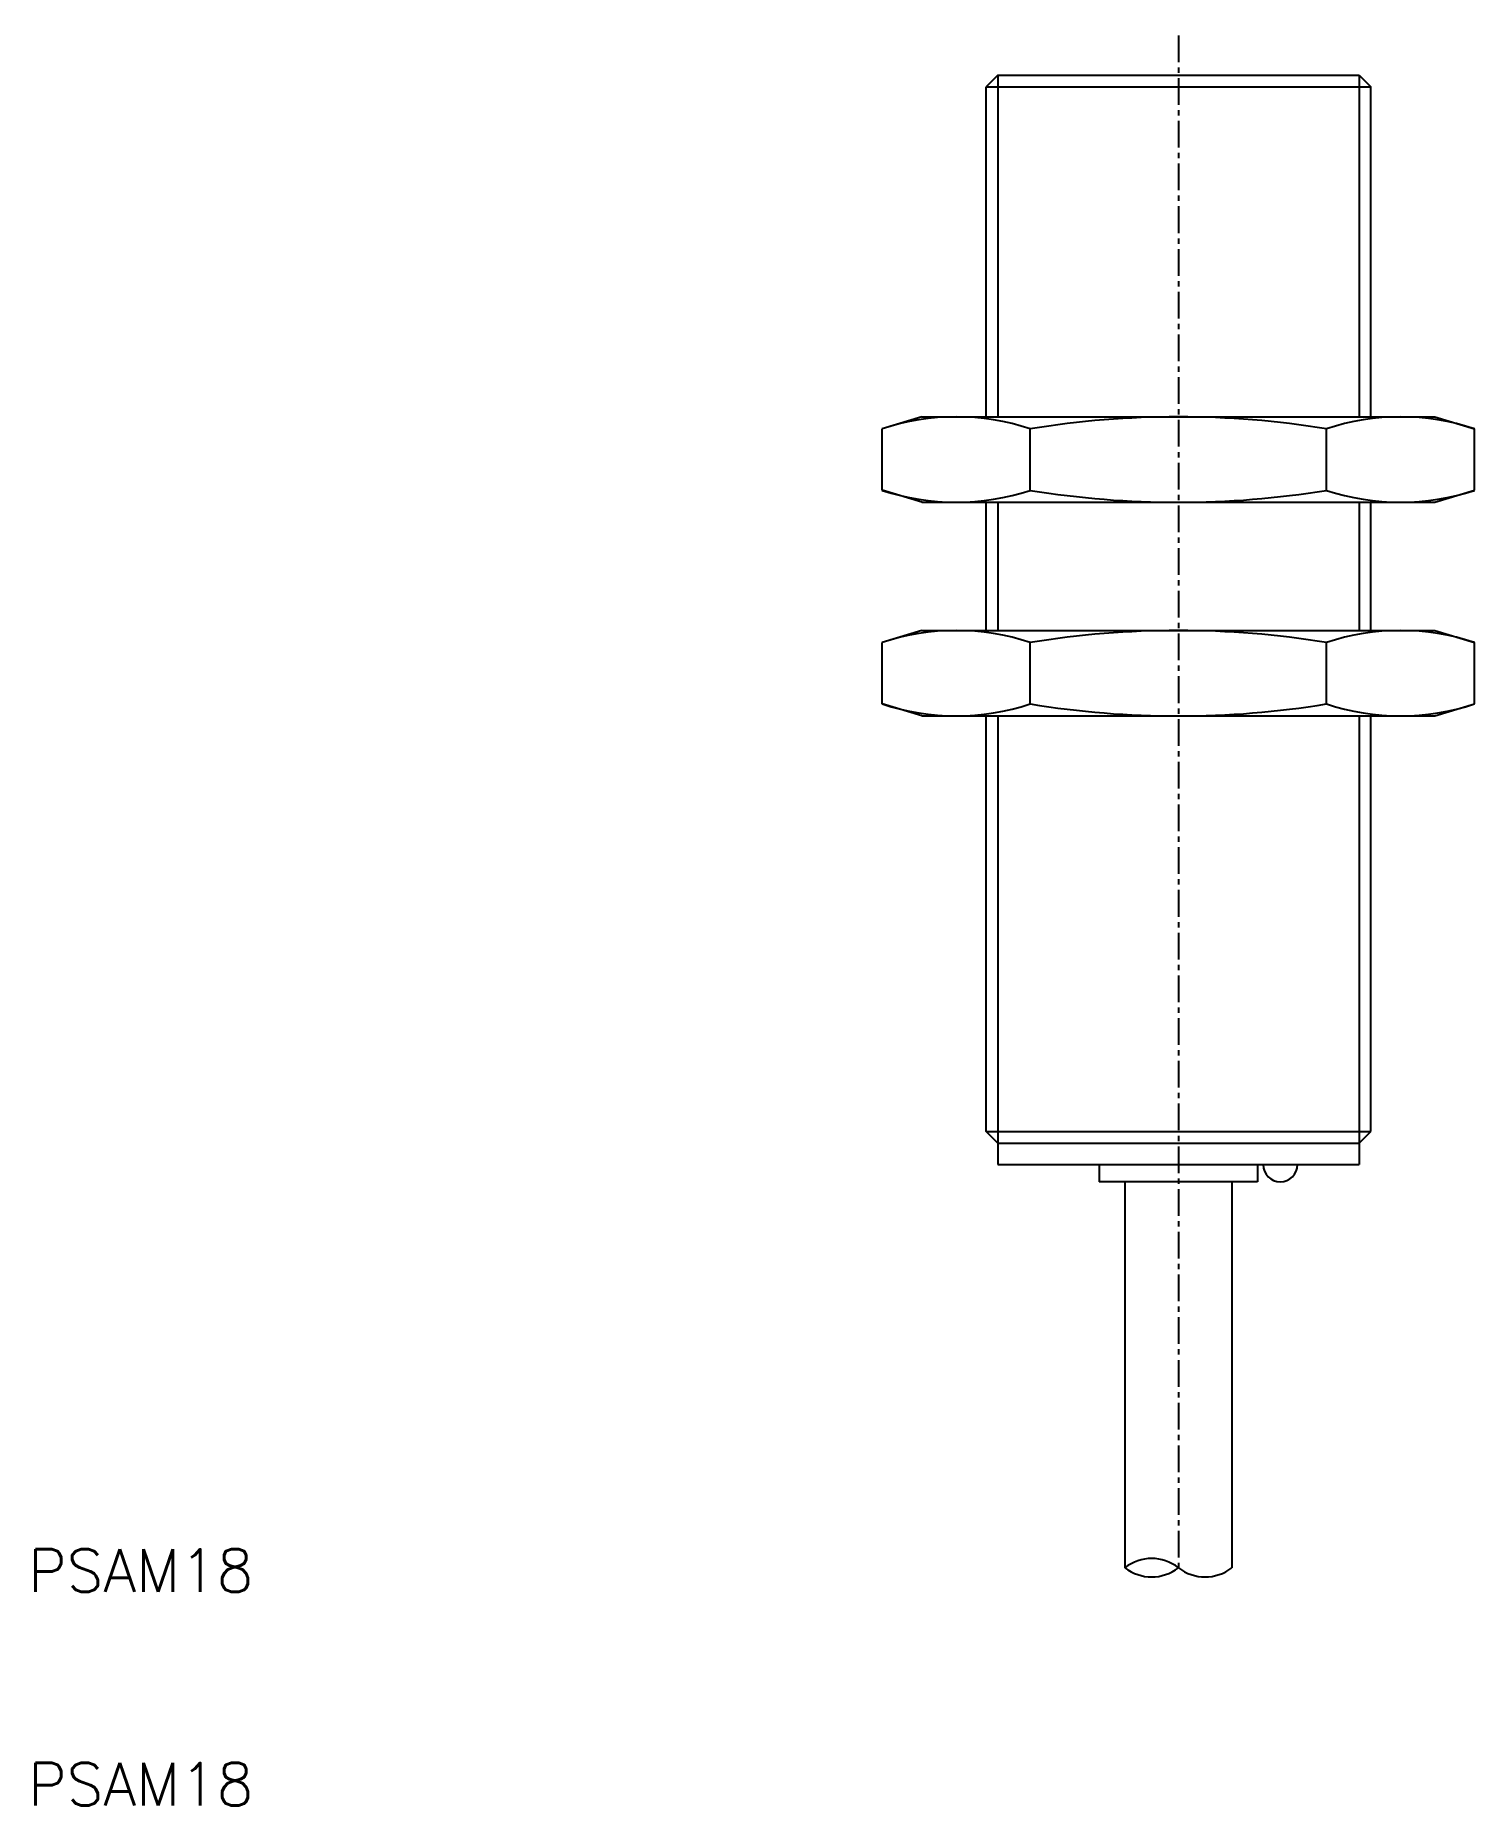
# Model space of a CAD drawing. Extents: x -53.5 to 13.9, y -81 to 1.9.
import ezdxf

# ---------------------------------------------------------------- set-up
doc = ezdxf.new("R2010")
doc.units = 0
doc.linetypes.add('CENTER', pattern=[2, 1.25, -0.25, 0.25, -0.25])
doc.layers.get('0').update_dxf_attribs({"linetype": 'CONTINUOUS'})
doc.layers.add('CENTER', color=1, linetype='CENTER')
doc.styles.get("Standard").update_dxf_attribs({"font": 'txt', "bigfont": 'bigfont.shx'})

msp = doc.modelspace()

# ---------------------------------------------------------------- linework, layer by layer
at = {"color": 7, "linetype": 'CONTINUOUS'}
for p, q in [((-8.45, 0), (-9, -0.55)), ((-8.45, 0), (8.45, 0)), ((8.45, 0), (9, -0.55)), ((-9, -16), (-9, -0.55)), ((-9, -0.55), (9, -0.55)), ((9, -16), (9, -0.55)), ((-12, -16), (-13.856, -16.561)), ((-13.856, -19.439), (-13.856, -16.561)), ((-12, -16), (12, -16)), ((-6.928, -19.439), (-6.928, -16.561)), ((6.928, -19.439), (6.928, -16.561)), ((12, -16), (13.856, -16.561)), ((13.856, -19.439), (13.856, -16.561)), ((-12, -20), (-13.856, -19.439)), ((12, -20), (13.856, -19.439)), ((-12, -20), (12, -20)), ((-9, -26), (-9, -20)), ((9, -26), (9, -20)), ((-12, -26), (-13.856, -26.561)), ((-12, -26), (12, -26)), ((12, -26), (13.856, -26.561)), ((-13.856, -29.439), (-13.856, -26.561)), ((-6.928, -29.439), (-6.928, -26.561)), ((6.928, -29.439), (6.928, -26.561)), ((13.856, -29.439), (13.856, -26.561)), ((-12, -30), (-13.856, -29.439)), ((12, -30), (13.856, -29.439)), ((-12, -30), (12, -30)), ((-9, -49.45), (-9, -30)), ((9, -49.45), (9, -30)), ((-9, -49.45), (9, -49.45)), ((-8.45, -50), (-9, -49.45)), ((-8.45, -49.45), (8.45, -49.45)), ((8.45, -50), (9, -49.45)), ((-8.45, -50), (8.45, -50)), ((-8.45, -50), (-8.45, -51)), ((8.45, -50), (8.45, -51)), ((-8.45, -51), (-3.7, -51)), ((-3.7, -51), (-3.7, -51.8)), ((-3.7, -51), (3.7, -51)), ((3.7, -51), (3.7, -51.8)), ((3.7, -51), (3.966, -51)), ((3.966, -51), (5.566, -51)), ((5.566, -51), (8.45, -51)), ((-2.5, -51.8), (-3.7, -51.8)), ((-2.5, -51.8), (-2.5, -69.868)), ((2.5, -51.8), (-2.5, -51.8)), ((2.5, -51.8), (2.5, -69.868)), ((3.7, -51.8), (2.5, -51.8))]:
    msp.add_line(p, q, dxfattribs=at)
at = {"color": 3, "linetype": 'CONTINUOUS'}
for p, q in [((-8.45, 0), (-8.45, -16)), ((8.45, 0), (8.45, -16)), ((-8.45, -20), (-8.45, -26)), ((8.45, -20), (8.45, -26)), ((-8.45, -30), (-8.45, -50)), ((8.45, -30), (8.45, -50))]:
    msp.add_line(p, q, dxfattribs=at)
at = {"color": 7, "linetype": 'CONTINUOUS'}
for centre, radius, start, end in [((-10.392, -26.982), 10.982, 71.6122, 108.3878), ((0, -59.085), 43.085, 80.74653, 99.25347), ((10.392, -26.982), 10.982, 71.6122, 108.3878), ((-10.392, -9.018), 10.982, 251.6122, 288.3878), ((0, 23.085), 43.085, 260.74653, 279.25347), ((10.392, -9.018), 10.982, 251.6122, 288.3878), ((-10.392, -36.982), 10.982, 71.6122, 108.3878), ((0, -69.085), 43.085, 80.74653, 99.25347), ((10.392, -36.982), 10.982, 71.6122, 108.3878), ((-10.392, -19.018), 10.982, 251.6122, 288.3878), ((0, 13.085), 43.085, 260.74653, 279.25347), ((10.392, -19.018), 10.982, 251.6122, 288.3878), ((4.766, -51), 0.8, 180, 0), ((-1.25, -71.467), 2.03, 51.98682, 128.01318), ((-1.25, -68.269), 2.03, 231.98682, 308.01318), ((1.25, -68.269), 2.03, 231.98682, 308.01318)]:
    msp.add_arc(centre, radius, start, end, dxfattribs=at)
at = {"layer": 'CENTER', "color": 1, "linetype": 'CENTER'}
msp.add_line((0, 1.855), (0, -69.868), dxfattribs=at)

# ---------------------------------------------------------------- texts
at = {"color": 7, "linetype": 'CONTINUOUS'}
for p in [(-53.813, -71.002), (-53.813, -81.002)]:
    msp.add_text('PSAM18', height=2, dxfattribs=at).set_placement(p)

doc.saveas('drawing.dxf')
